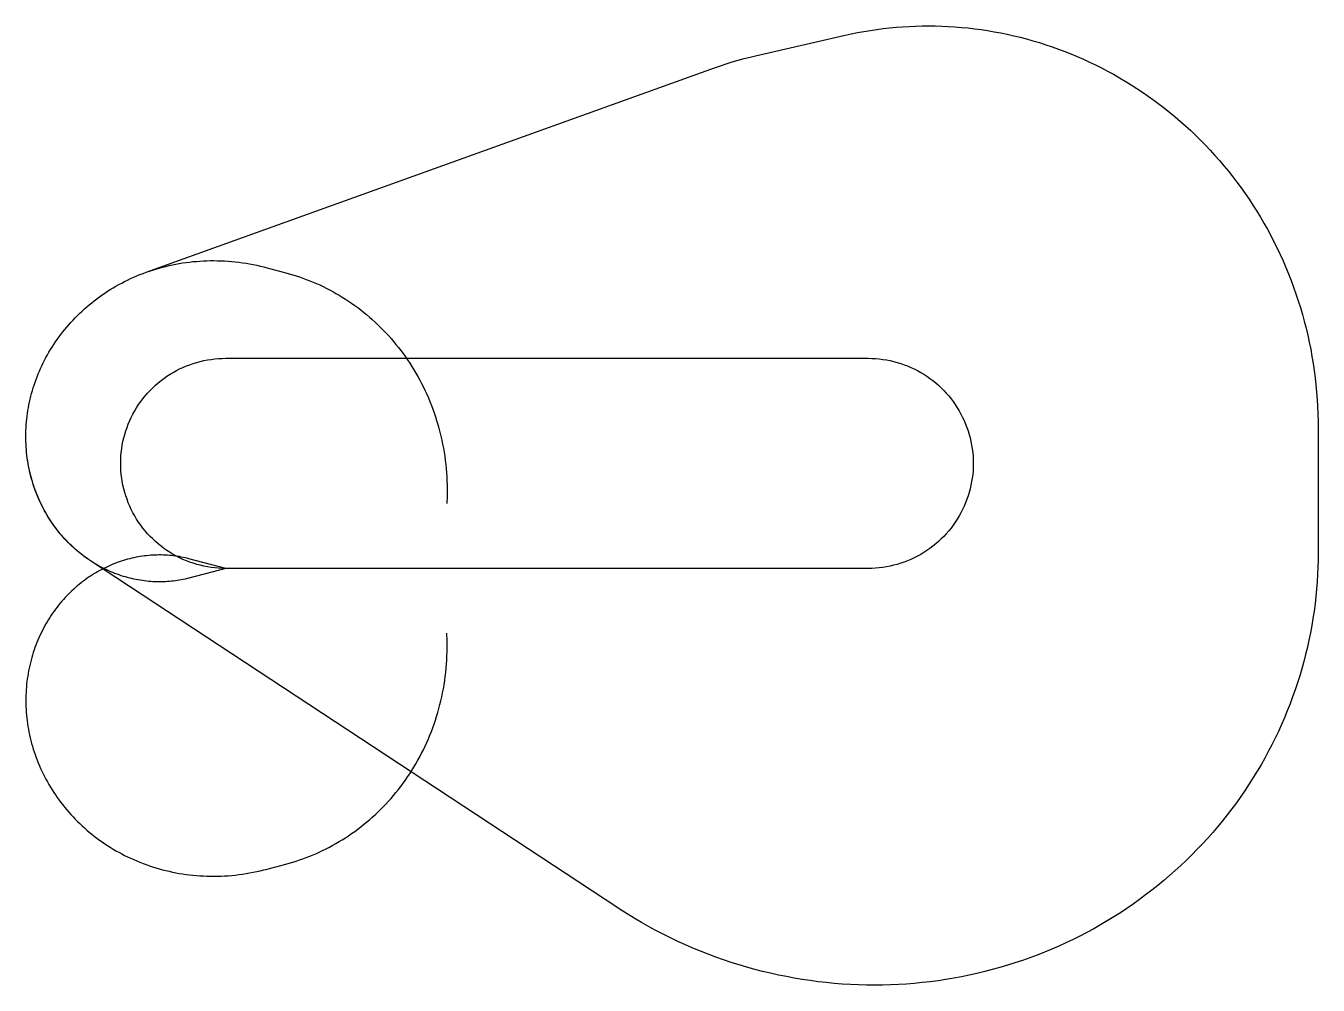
# Model space of a CAD drawing. Header units: metres. Extents: x -7532 to 41173, y -15699 to 20442.
import ezdxf

# ---------------------------------------------------------------- set-up
doc = ezdxf.new("R2010")
doc.units = ezdxf.units.M

msp = doc.modelspace()

# ---------------------------------------------------------------- linework, layer by layer
at = {"layer": 'NorminalTrack', "color": 1}
msp.add_lwpolyline([(0, 0), (0, 0), (-138, 2), (-276, 10), (-414, 22), (-551, 39), (-687, 60), (-823, 86), (-958, 118), (-1091, 153), (-1223, 194), (-1354, 239), (-1483, 288), (-1610, 342), (-1735, 401), (-1858, 463), (-1979, 530), (-2097, 601), (-2213, 677), (-2326, 756), (-2437, 839), (-2544, 926), (-2648, 1017), (-2749, 1111), (-2847, 1209), (-2941, 1310), (-3032, 1414), (-3119, 1521), (-3202, 1632), (-3281, 1745), (-3357, 1861), (-3428, 1979), (-3495, 2100), (-3557, 2223), (-3616, 2348), (-3670, 2475), (-3719, 2604), (-3764, 2735), (-3805, 2867), (-3840, 3000), (-3871, 3135), (-3898, 3271), (-3919, 3407), (-3936, 3544), (-3948, 3682), (-3956, 3820), (-3958, 3958), (-3956, 4096), (-3948, 4234), (-3936, 4372), (-3919, 4509), (-3898, 4645), (-3871, 4781), (-3840, 4915), (-3805, 5049), (-3764, 5181), (-3719, 5312), (-3670, 5441), (-3616, 5568), (-3557, 5693), (-3495, 5816), (-3428, 5937), (-3357, 6055), (-3281, 6171), (-3202, 6284), (-3119, 6395), (-3032, 6502), (-2941, 6606), (-2847, 6707), (-2749, 6805), (-2648, 6899), (-2544, 6990), (-2437, 7077), (-2326, 7160), (-2213, 7239), (-2097, 7314), (-1979, 7386), (-1858, 7453), (-1735, 7515), (-1610, 7574), (-1483, 7628), (-1354, 7677), (-1223, 7722), (-1091, 7763), (-958, 7798), (-823, 7829), (-687, 7856), (-551, 7877), (-414, 7894), (-276, 7906), (-138, 7913), (0, 7916), (0, 7916), (24217, 7916), (24217, 7916), (24355, 7913), (24493, 7906), (24630, 7894), (24767, 7877), (24904, 7856), (25040, 7829), (25174, 7798), (25308, 7763), (25440, 7722), (25570, 7677), (25699, 7628), (25826, 7574), (25952, 7515), (26075, 7453), (26196, 7386), (26314, 7314), (26430, 7239), (26543, 7160), (26653, 7077), (26761, 6990), (26865, 6899), (26966, 6805), (27064, 6707), (27158, 6606), (27249, 6502), (27336, 6395), (27419, 6284), (27498, 6171), (27573, 6055), (27644, 5937), (27711, 5816), (27774, 5693), (27832, 5568), (27886, 5441), (27936, 5312), (27981, 5181), (28021, 5049), (28057, 4915), (28088, 4781), (28114, 4645), (28136, 4509), (28153, 4372), (28165, 4234), (28172, 4096), (28175, 3958), (28172, 3820), (28165, 3682), (28153, 3544), (28136, 3407), (28114, 3271), (28088, 3135), (28057, 3000), (28021, 2867), (27981, 2735), (27936, 2604), (27886, 2475), (27832, 2348), (27774, 2223), (27711, 2100), (27644, 1979), (27573, 1861), (27498, 1745), (27419, 1632), (27336, 1521), (27249, 1414), (27158, 1310), (27064, 1209), (26966, 1111), (26865, 1017), (26761, 926), (26653, 839), (26543, 756), (26430, 677), (26314, 601), (26196, 530), (26075, 463), (25952, 401), (25826, 342), (25699, 288), (25570, 239), (25440, 194), (25308, 153), (25174, 118), (25040, 86), (24904, 60), (24767, 39), (24630, 22), (24493, 10), (24355, 2), (24217, 0), (0, 0)], dxfattribs=at)
at = {"layer": 'WindSpiral', "color": 5}
for points in [[(0, 0), (-1384, -365), (-1455, -383), (-1527, -400), (-1599, -416), (-1672, -431), (-1746, -444), (-1820, -456), (-1894, -467), (-1969, -477), (-2045, -485), (-2121, -492), (-2197, -498), (-2274, -502), (-2351, -505), (-2429, -507), (-2507, -507), (-2585, -506), (-2663, -504), (-2742, -500), (-2821, -495), (-2900, -489), (-2979, -481), (-3059, -471), (-3138, -460), (-3218, -448), (-3298, -435), (-3378, -419), (-3457, -403), (-3537, -385), (-3617, -365), (-3697, -344), (-3776, -322), (-3856, -298), (-3935, -273), (-4015, -246), (-4094, -218), (-4173, -188), (-4251, -156), (-4330, -124), (-4408, -89), (-4485, -54), (-4563, -16), (-4640, 22), (-4716, 63), (-4792, 104), (-4868, 147), (-4943, 192), (-5018, 238), (-5092, 286), (-5165, 335), (-5238, 385), (-5310, 437), (-5382, 490), (-5452, 545), (-5523, 601), (-5592, 659), (-5660, 718), (-5728, 778), (-5795, 840), (-5861, 903), (-5926, 968), (-5991, 1034), (-6054, 1101), (-6116, 1169), (-6178, 1239), (-6238, 1310), (-6297, 1383), (-6355, 1456), (-6412, 1531), (-6468, 1607), (-6523, 1685), (-6576, 1763), (-6629, 1843), (-6680, 1924), (-6730, 2006), (-6778, 2089), (-6826, 2173), (-6871, 2259), (-6916, 2345), (-6959, 2433), (-7001, 2521), (-7041, 2611), (-7080, 2701), (-7118, 2792), (-7154, 2885), (-7188, 2978), (-7221, 3072), (-7252, 3167), (-7282, 3263), (-7310, 3359), (-7337, 3457), (-7362, 3555), (-7385, 3654), (-7407, 3753), (-7427, 3853), (-7445, 3954), (-7462, 4056), (-7477, 4158), (-7490, 4260), (-7501, 4363), (-7511, 4467), (-7519, 4571), (-7525, 4675), (-7529, 4780), (-7531, 4885), (-7532, 4991), (-7530, 5097), (-7527, 5203), (-7522, 5309), (-7515, 5416), (-7506, 5522), (-7496, 5629), (-7483, 5736), (-7469, 5843), (-7452, 5950), (-7434, 6057), (-7414, 6164), (-7391, 6271), (-7367, 6378), (-7341, 6485), (-7313, 6591), (-7283, 6698), (-7252, 6804), (-7218, 6909), (-7182, 7015), (-7144, 7120), (-7105, 7225), (-7063, 7329), (-7020, 7433), (-6974, 7536), (-6927, 7639), (-6878, 7742), (-6826, 7843), (-6773, 7944), (-6718, 8045), (-6662, 8144), (-6603, 8243), (-6542, 8341), (-6480, 8439), (-6415, 8535), (-6349, 8631), (-6281, 8726), (-6211, 8819), (-6139, 8912), (-6066, 9004), (-5990, 9094), (-5913, 9184), (-5835, 9272), (-5754, 9360), (-5672, 9446), (-5588, 9530), (-5502, 9614), (-5415, 9696), (-5326, 9777), (-5235, 9857), (-5143, 9935), (-5049, 10012), (-4954, 10087), (-4857, 10161), (-4758, 10233), (-4658, 10304), (-4557, 10373), (-4454, 10441), (-4350, 10507), (-4244, 10571), (-4137, 10633), (-4028, 10694), (-3919, 10753), (-3808, 10810), (-3695, 10866), (-3582, 10919), (-3467, 10971), (-3351, 11021), (-3234, 11069), (-3116, 11115), (-2997, 11159), (-2997, 11159), (18424, 18865), (18643, 18941), (18864, 19014), (19086, 19084), (19310, 19149), (19535, 19211), (19762, 19268), (19964, 19316), (23341, 20090), (23578, 20142), (23816, 20190), (24056, 20234), (24296, 20273), (24537, 20309), (24780, 20341), (25023, 20368), (25267, 20391), (25511, 20410), (25756, 20424), (26002, 20434), (26248, 20440), (26494, 20442), (26741, 20440), (26988, 20433), (27235, 20421), (27482, 20406), (27729, 20386), (27977, 20362), (28224, 20333), (28470, 20300), (28717, 20263), (28963, 20221), (29208, 20175), (29453, 20125), (29698, 20070), (29941, 20011), (30184, 19948), (30426, 19881), (30668, 19809), (30908, 19732), (31147, 19652), (31385, 19567), (31622, 19478), (31857, 19385), (32091, 19288), (32324, 19186), (32555, 19080), (32784, 18970), (33012, 18856), (33238, 18738), (33462, 18616), (33685, 18489), (33905, 18359), (34123, 18225), (34339, 18087), (34553, 17944), (34765, 17798), (34974, 17648), (35181, 17495), (35386, 17337), (35588, 17176), (35787, 17011), (35984, 16842), (36178, 16670), (36369, 16494), (36557, 16315), (36743, 16132), (36925, 15946), (37104, 15757), (37280, 15564), (37453, 15368), (37623, 15168), (37789, 14966), (37952, 14760), (38112, 14551), (38268, 14339), (38421, 14125), (38570, 13907), (38715, 13687), (38856, 13464), (38994, 13238), (39128, 13009), (39258, 12778), (39385, 12545), (39507, 12309), (39625, 12070), (39740, 11830), (39850, 11587), (39956, 11342), (40058, 11094), (40155, 10845), (40249, 10594), (40338, 10341), (40423, 10086), (40503, 9829), (40579, 9571), (40651, 9311), (40718, 9050), (40780, 8787), (40838, 8523), (40892, 8258), (40941, 7991), (40985, 7723), (41025, 7455), (41060, 7185), (41090, 6914), (41116, 6643), (41137, 6371), (41153, 6098), (41164, 5825), (41171, 5551), (41173, 5305), (41173, 591), (41171, 317), (41164, 42), (41152, -233), (41135, -508), (41113, -782), (41087, -1057), (41055, -1332), (41019, -1606), (40978, -1880), (40933, -2153), (40882, -2426), (40827, -2698), (40766, -2970), (40701, -3240), (40632, -3510), (40557, -3779), (40478, -4047), (40394, -4313), (40305, -4579), (40211, -4843), (40113, -5106), (40010, -5367), (39902, -5627), (39790, -5885), (39673, -6142), (39552, -6396), (39426, -6649), (39295, -6900), (39160, -7148), (39021, -7395), (38877, -7639), (38728, -7882), (38576, -8121), (38419, -8359), (38257, -8593), (38092, -8826), (37922, -9055), (37748, -9282), (37570, -9506), (37388, -9727), (37201, -9945), (37011, -10160), (36817, -10372), (36619, -10580), (36417, -10786), (36212, -10988), (36002, -11186), (35789, -11381), (35573, -11573), (35353, -11761), (35129, -11945), (34902, -12126), (34672, -12303), (34438, -12476), (34201, -12645), (33961, -12810), (33718, -12971), (33472, -13127), (33222, -13280), (32970, -13429), (32715, -13573), (32458, -13713), (32197, -13848), (31934, -13979), (31669, -14106), (31401, -14228), (31131, -14346), (30858, -14458), (30583, -14567), (30307, -14670), (30028, -14769), (29747, -14863), (29464, -14952), (29179, -15037), (28893, -15116), (28605, -15190), (28315, -15260), (28024, -15324), (27732, -15384), (27438, -15438), (27143, -15488), (26847, -15532), (26550, -15571), (26252, -15605), (25953, -15634), (25653, -15657), (25353, -15676), (25052, -15689), (24751, -15697), (24449, -15699), (24147, -15697), (23845, -15689), (23542, -15676), (23240, -15657), (22937, -15633), (22635, -15604), (22333, -15570), (22031, -15530), (21730, -15485), (21430, -15435), (21130, -15379), (20830, -15318), (20532, -15252), (20234, -15181), (19937, -15104), (19642, -15022), (19347, -14935), (19054, -14842), (18763, -14745), (18472, -14642), (18184, -14534), (17896, -14421), (17611, -14303), (17328, -14179), (17046, -14051), (16766, -13918), (16489, -13779), (16213, -13636), (15940, -13488), (15670, -13335), (15401, -13177), (15136, -13014), (14873, -12846), (14785, -12789), (-5101, 292), (-5174, 341), (-5247, 391), (-5319, 443), (-5390, 497), (-5461, 552), (-5531, 608), (-5600, 666), (-5669, 725), (-5736, 786), (-5803, 848), (-5869, 911), (-5934, 976), (-5998, 1042), (-6062, 1109), (-6124, 1178), (-6185, 1248), (-6245, 1319), (-6304, 1392), (-6362, 1465), (-6419, 1540), (-6475, 1617), (-6529, 1694), (-6583, 1773), (-6635, 1853), (-6686, 1934), (-6736, 2016), (-6784, 2099), (-6831, 2184), (-6877, 2269), (-6921, 2356), (-6964, 2443), (-7006, 2532), (-7046, 2622), (-7085, 2712), (-7122, 2804), (-7158, 2896), (-7192, 2989), (-7225, 3084), (-7256, 3179), (-7286, 3274), (-7314, 3371), (-7340, 3469), (-7365, 3567), (-7388, 3666), (-7410, 3765), (-7429, 3865), (-7447, 3966), (-7464, 4068), (-7478, 4170), (-7491, 4273), (-7502, 4376), (-7512, 4479), (-7519, 4583), (-7525, 4688), (-7529, 4793), (-7531, 4898), (-7532, 4968)], [(0, 0), (-1384, -365), (-1455, -383), (-1527, -400), (-1599, -416), (-1672, -431), (-1746, -444), (-1820, -456), (-1894, -467), (-1969, -477), (-2045, -485), (-2121, -492), (-2197, -498), (-2274, -502), (-2351, -505), (-2429, -507), (-2507, -507), (-2585, -506), (-2663, -504), (-2742, -500), (-2821, -495), (-2900, -489), (-2979, -481), (-3059, -471), (-3138, -460), (-3218, -448), (-3298, -435), (-3378, -419), (-3457, -403), (-3537, -385), (-3617, -365), (-3697, -344), (-3776, -322), (-3856, -298), (-3935, -273), (-4015, -246), (-4094, -218), (-4173, -188), (-4251, -156), (-4330, -124), (-4408, -89), (-4485, -54), (-4563, -16), (-4640, 22), (-4716, 63), (-4792, 104), (-4868, 147), (-4943, 192), (-5018, 238), (-5092, 286), (-5165, 335), (-5238, 385), (-5310, 437), (-5382, 490), (-5452, 545), (-5523, 601), (-5592, 659), (-5660, 718), (-5728, 778), (-5795, 840), (-5861, 903), (-5926, 968), (-5991, 1034), (-6054, 1101), (-6116, 1169), (-6178, 1239), (-6238, 1310), (-6297, 1383), (-6355, 1456), (-6412, 1531), (-6468, 1607), (-6523, 1685), (-6576, 1763), (-6629, 1843), (-6680, 1924), (-6730, 2006), (-6778, 2089), (-6826, 2173), (-6871, 2259), (-6916, 2345), (-6959, 2433), (-7001, 2521), (-7041, 2611), (-7080, 2701), (-7118, 2792), (-7154, 2885), (-7188, 2978), (-7221, 3072), (-7252, 3167), (-7282, 3263), (-7310, 3359), (-7337, 3457), (-7362, 3555), (-7385, 3654), (-7407, 3753), (-7427, 3853), (-7445, 3954), (-7462, 4056), (-7477, 4158), (-7490, 4260), (-7501, 4363), (-7511, 4467), (-7519, 4571), (-7525, 4675), (-7529, 4780), (-7531, 4885), (-7532, 4991), (-7530, 5097), (-7527, 5203), (-7522, 5309), (-7515, 5416), (-7506, 5522), (-7496, 5629), (-7483, 5736), (-7469, 5843), (-7452, 5950), (-7434, 6057), (-7414, 6164), (-7391, 6271), (-7367, 6378), (-7341, 6485), (-7313, 6591), (-7283, 6698), (-7252, 6804), (-7218, 6909), (-7182, 7015), (-7144, 7120), (-7105, 7225), (-7063, 7329), (-7020, 7433), (-6974, 7536), (-6927, 7639), (-6878, 7742), (-6826, 7843), (-6773, 7944), (-6718, 8045), (-6662, 8144), (-6603, 8243), (-6542, 8341), (-6480, 8439), (-6415, 8535), (-6349, 8631), (-6281, 8726), (-6211, 8819), (-6139, 8912), (-6066, 9004), (-5990, 9094), (-5913, 9184), (-5835, 9272), (-5754, 9360), (-5672, 9446), (-5588, 9530), (-5502, 9614), (-5415, 9696), (-5326, 9777), (-5235, 9857), (-5143, 9935), (-5049, 10012), (-4954, 10087), (-4857, 10161), (-4758, 10233), (-4658, 10304), (-4557, 10373), (-4454, 10441), (-4350, 10507), (-4244, 10571), (-4137, 10633), (-4028, 10694), (-3919, 10753), (-3808, 10810), (-3695, 10866), (-3582, 10919), (-3467, 10971), (-3351, 11021), (-3234, 11069), (-3116, 11115), (-2997, 11159), (-2877, 11201), (-2755, 11241), (-2633, 11279), (-2510, 11315), (-2386, 11349), (-2261, 11381), (-2135, 11411), (-2009, 11438), (-1881, 11464), (-1753, 11487), (-1625, 11508), (-1495, 11527), (-1365, 11543), (-1235, 11558), (-1104, 11570), (-972, 11580), (-840, 11587), (-707, 11593), (-574, 11596), (-441, 11596), (-308, 11595), (-174, 11591), (-40, 11584), (94, 11576), (229, 11564), (363, 11551), (497, 11535), (632, 11517), (766, 11496), (901, 11473), (1035, 11448), (1169, 11420), (1303, 11390), (1436, 11357), (1513, 11338), (2267, 11138), (2397, 11103), (2526, 11065), (2655, 11025), (2784, 10983), (2912, 10938), (3039, 10891), (3166, 10841), (3293, 10789), (3418, 10735), (3543, 10679), (3668, 10620), (3791, 10559), (3914, 10496), (4036, 10430), (4157, 10362), (4277, 10292), (4396, 10220), (4514, 10145), (4631, 10069), (4747, 9990), (4862, 9908), (4975, 9825), (5088, 9739), (5199, 9652), (5308, 9562), (5417, 9470), (5524, 9376), (5629, 9280), (5734, 9182), (5836, 9082), (5937, 8980), (6037, 8876), (6135, 8770), (6231, 8662), (6325, 8552), (6418, 8440), (6509, 8327), (6598, 8212), (6686, 8094), (6771, 7975), (6855, 7855), (6936, 7733), (7016, 7609), (7093, 7483), (7169, 7356), (7243, 7227), (7314, 7097), (7383, 6965), (7450, 6832), (7515, 6697), (7578, 6561), (7638, 6423), (7696, 6285), (7752, 6145), (7805, 6003), (7856, 5861), (7905, 5717), (7951, 5573), (7995, 5427), (8036, 5280), (8075, 5132), (8112, 4983), (8145, 4833), (8177, 4683), (8205, 4531), (8231, 4379), (8255, 4226), (8276, 4073), (8294, 3918), (8309, 3763), (8322, 3608), (8332, 3452), (8340, 3296), (8344, 3139), (8346, 2982), (8345, 2824), (8342, 2666), (8336, 2508), (8332, 2441)], [(0, 0), (-1384, 365), (-1455, 383), (-1527, 400), (-1599, 416), (-1672, 431), (-1746, 444), (-1820, 456), (-1894, 467), (-1969, 477), (-2045, 485), (-2121, 492), (-2197, 498), (-2274, 502), (-2351, 505), (-2429, 507), (-2507, 507), (-2585, 506), (-2663, 504), (-2742, 500), (-2821, 495), (-2900, 489), (-2979, 481), (-3059, 471), (-3138, 460), (-3218, 448), (-3298, 435), (-3378, 419), (-3457, 403), (-3537, 385), (-3617, 365), (-3697, 344), (-3776, 322), (-3856, 298), (-3935, 273), (-4015, 246), (-4094, 218), (-4173, 188), (-4251, 156), (-4330, 124), (-4408, 89), (-4485, 54), (-4563, 16), (-4640, -22), (-4716, -63), (-4792, -104), (-4868, -147), (-4943, -192), (-5018, -238), (-5092, -286), (-5165, -335), (-5238, -385), (-5310, -437), (-5382, -490), (-5452, -545), (-5523, -601), (-5592, -659), (-5660, -718), (-5728, -778), (-5795, -840), (-5861, -903), (-5926, -968), (-5991, -1034), (-6054, -1101), (-6116, -1169), (-6178, -1239), (-6238, -1310), (-6297, -1383), (-6355, -1456), (-6412, -1531), (-6468, -1607), (-6523, -1685), (-6576, -1763), (-6629, -1843), (-6680, -1924), (-6730, -2006), (-6778, -2089), (-6826, -2173), (-6871, -2259), (-6916, -2345), (-6959, -2433), (-7001, -2521), (-7041, -2611), (-7080, -2701), (-7118, -2792), (-7154, -2885), (-7188, -2978), (-7221, -3072), (-7252, -3167), (-7282, -3263), (-7310, -3359), (-7337, -3457), (-7362, -3555), (-7385, -3654), (-7407, -3753), (-7427, -3853), (-7445, -3954), (-7462, -4056), (-7477, -4158), (-7490, -4260), (-7501, -4363), (-7511, -4467), (-7519, -4571), (-7525, -4675), (-7529, -4780), (-7531, -4885), (-7532, -4991), (-7530, -5097), (-7527, -5203), (-7522, -5309), (-7515, -5416), (-7506, -5522), (-7496, -5629), (-7483, -5736), (-7469, -5843), (-7452, -5950), (-7434, -6057), (-7414, -6164), (-7391, -6271), (-7367, -6378), (-7341, -6485), (-7313, -6591), (-7283, -6698), (-7252, -6804), (-7218, -6909), (-7182, -7015), (-7144, -7120), (-7105, -7225), (-7063, -7329), (-7020, -7433), (-6974, -7536), (-6927, -7639), (-6878, -7742), (-6826, -7843), (-6773, -7944), (-6718, -8045), (-6662, -8144), (-6603, -8243), (-6542, -8341), (-6480, -8439), (-6415, -8535), (-6349, -8631), (-6281, -8726), (-6211, -8819), (-6139, -8912), (-6066, -9004), (-5990, -9094), (-5913, -9184), (-5835, -9272), (-5754, -9360), (-5672, -9446), (-5588, -9530), (-5502, -9614), (-5415, -9696), (-5326, -9777), (-5235, -9857), (-5143, -9935), (-5049, -10012), (-4954, -10087), (-4857, -10161), (-4758, -10233), (-4658, -10304), (-4557, -10373), (-4454, -10441), (-4350, -10507), (-4244, -10571), (-4137, -10633), (-4028, -10694), (-3919, -10753), (-3808, -10810), (-3695, -10866), (-3582, -10919), (-3467, -10971), (-3351, -11021), (-3234, -11069), (-3116, -11115), (-2997, -11159), (-2877, -11201), (-2755, -11241), (-2633, -11279), (-2510, -11315), (-2386, -11349), (-2261, -11381), (-2135, -11411), (-2009, -11438), (-1881, -11464), (-1753, -11487), (-1625, -11508), (-1495, -11527), (-1365, -11543), (-1235, -11558), (-1104, -11570), (-972, -11580), (-840, -11587), (-707, -11593), (-574, -11596), (-441, -11596), (-308, -11595), (-174, -11591), (-40, -11584), (94, -11576), (229, -11564), (363, -11551), (497, -11535), (632, -11517), (766, -11496), (901, -11473), (1035, -11448), (1169, -11420), (1303, -11390), (1436, -11357), (1513, -11338), (2267, -11138), (2397, -11103), (2526, -11065), (2655, -11025), (2784, -10983), (2912, -10938), (3039, -10891), (3166, -10841), (3293, -10789), (3418, -10735), (3543, -10679), (3668, -10620), (3791, -10559), (3914, -10496), (4036, -10430), (4157, -10362), (4277, -10292), (4396, -10220), (4514, -10145), (4631, -10069), (4747, -9990), (4862, -9908), (4975, -9825), (5088, -9739), (5199, -9652), (5308, -9562), (5417, -9470), (5524, -9376), (5629, -9280), (5734, -9182), (5836, -9082), (5937, -8980), (6037, -8876), (6135, -8770), (6231, -8662), (6325, -8552), (6418, -8440), (6509, -8327), (6598, -8212), (6686, -8094), (6771, -7975), (6855, -7855), (6936, -7733), (7016, -7609), (7093, -7483), (7169, -7356), (7243, -7227), (7314, -7097), (7383, -6965), (7450, -6832), (7515, -6697), (7578, -6561), (7638, -6423), (7696, -6285), (7752, -6145), (7805, -6003), (7856, -5861), (7905, -5717), (7951, -5573), (7995, -5427), (8036, -5280), (8075, -5132), (8112, -4983), (8145, -4833), (8177, -4683), (8205, -4531), (8231, -4379), (8255, -4226), (8276, -4073), (8294, -3918), (8309, -3763), (8322, -3608), (8332, -3452), (8340, -3296), (8344, -3139), (8346, -2982), (8345, -2824), (8342, -2666), (8336, -2508), (8332, -2441)]]:
    msp.add_lwpolyline(points, dxfattribs=at)

doc.saveas('drawing.dxf')
